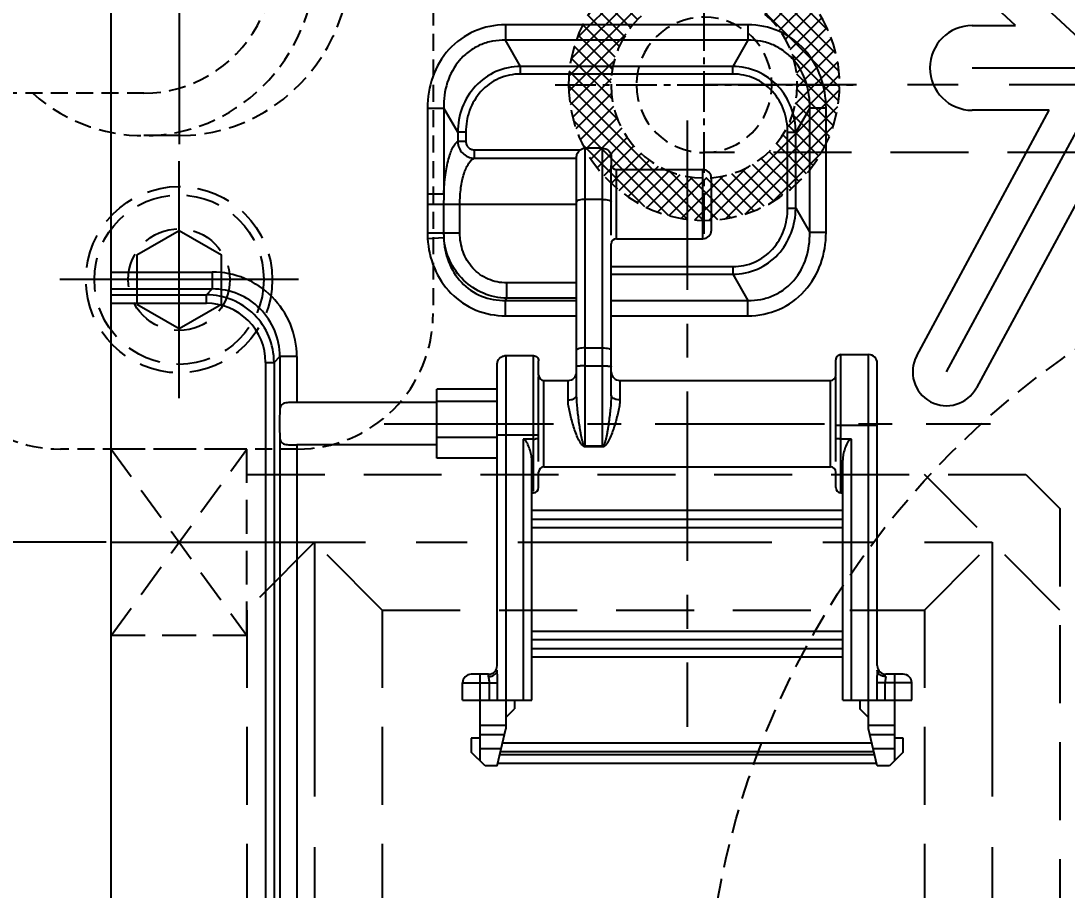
# Model space of a CAD drawing. Header units: millimetres. Extents: x 25970 to 27273, y -22508 to -21586.
# Drawn here: x 26933.6 to 26995.4, y -21836.3 to -21785 of the extents above; entities that cross this region are included whole.
import ezdxf

# ---------------------------------------------------------------- set-up
doc = ezdxf.new("R2010")
doc.units = ezdxf.units.MM
doc.header["$LTSCALE"] = 8
for name, pattern in [('ACAD_ISO08W100', [36, 24, -3, 6, -3]), ('CENTER', [2, 1.25, -0.25, 0.25, -0.25]), ('CENTER2', [1.125, 0.75, -0.125, 0.125, -0.125]), ('HIDDEN', [0.375, 0.25, -0.125]), ('HIDDEN2', [0.1875, 0.125, -0.0625])]:
    doc.linetypes.add(name, pattern=pattern)
doc.layers.get('DEFPOINTS').update_dxf_attribs({"color": 6})
for name, color, linetype in [('Cav-cor', 30, 'Continuous'), ('CL', 1, 'Continuous'), ('PIN', 5, 'Continuous'), ('SCREW', 52, 'HIDDEN'), ('WT', 4, 'Continuous')]:
    doc.layers.add(name, color=color, linetype=linetype)
doc.layers.add('dim', color=3, linetype='Continuous', lineweight=15)
doc.styles.get("Standard").update_dxf_attribs({"font": 'txt.shx', "width": 0.8, "bigfont": 'chineset.shx'})
doc.dimstyles.new('ISO-25', dxfattribs={"dimtxt": 5, "dimasz": 4, "dimexe": 0.3, "dimexo": 0.3, "dimtad": 0, "dimzin": 1, "dimdsep": 46, "dimtxsty": 'Standard', "dimcen": 0, "dimclrd": 3, "dimclre": 3, "dimclrt": 3, "dimazin": 0, "dimtfac": 1, "dimtofl": 0, "dimtmove": 0, "dimatfit": 0, "dimfxl": 0, "dimarcsym": 0})

# ---------------------------------------------------------------- blocks, each defined once
blk = doc.blocks.new('20100512.182342')
at = {"linetype": 'HIDDEN'}
blk.add_circle((0, 0), 5.5, dxfattribs=at)
at = {"layer": 'SCREW', "linetype": 'CENTER', "ltscale": 5}
for p, q in [((0, -7.042), (0, 7.042)), ((-7, 0), (7, 0))]:
    blk.add_line(p, q, dxfattribs=at)
at = {"layer": 'SCREW', "linetype": 'Continuous'}
blk.add_lwpolyline([(-1.443, 2.5), (-2.887, 0), (-1.443, -2.5), (1.443, -2.5), (2.887, 0), (1.443, 2.5)], close=True, dxfattribs=at)
at = {"layer": 'SCREW'}
for radius in [5, 3]:
    blk.add_circle((0, 0), radius, dxfattribs=at)
blk = doc.blocks.new('20160817.185342')
at = {"layer": 'CL', "linetype": 'ACAD_ISO08W100', "ltscale": 0.5}
for p, q in [((0, -11), (0, 11)), ((0, 0), (40.155, 0))]:
    blk.add_line(p, q, dxfattribs=at)
at = {"layer": 'PIN'}
for p, q in [((0, 10.5), (2.071, 10.5)), ((20.729, 8), (38.085, 8)), ((20.729, -8), (38.085, -8)), ((0, -10.5), (2.071, -10.5))]:
    blk.add_line(p, q, dxfattribs=at)
at = {"layer": 'PIN', "linetype": 'HIDDEN2'}
for p, q in [((2.071, 8), (20.729, 8)), ((2.071, -8), (20.729, -8))]:
    blk.add_line(p, q, dxfattribs=at)
at = {"layer": 'PIN'}
blk.add_circle((40.155, 0), 2, dxfattribs=at)
at = {"layer": 'PIN', "linetype": 'HIDDEN2'}
for centre, major_axis, start_param, end_param in [((2.071, 0), (0, 10.5), 5.578638, 10.129325), ((0, 0), (0.004, -10.5), 3.141236, 6.282829), ((2.071, 0), (0, 8), 0, 3.141593)]:
    blk.add_ellipse(centre, major_axis=major_axis, ratio=0.965926, start_param=start_param, end_param=end_param, dxfattribs=at)
at = {"layer": 'PIN'}
for centre, major_axis, ratio, start_param, end_param in [((20.729, 0), (-8.282, 0), 0.965926, 4.712389, 7.853982), ((38.085, 0), (0, 8), 0.965926, 0, 3.141593), ((38.085, 0), (-8, 0), 1, 1.570796, 4.712389)]:
    blk.add_ellipse(centre, major_axis=major_axis, ratio=ratio, start_param=start_param, end_param=end_param, dxfattribs=at)
blk = doc.blocks.new('20150513.114825')
at = {"layer": 'WT', "color": 125, "linetype": 'HIDDEN'}
for p, q in [((-5.5, 8), (5.5, 8)), ((5.5, 8), (-5.5, 0)), ((-5.5, 8), (5.5, 0)), ((-5.5, 0), (-5.5, 8)), ((5.5, 0), (5.5, 8)), ((-5.5, 0), (5.5, 0))]:
    blk.add_line(p, q, dxfattribs=at)
blk = doc.blocks.new('20150513.114820')
at = {"layer": 'WT', "linetype": 'Continuous'}
h = blk.add_hatch(dxfattribs=at)
h.set_pattern_fill('ANSI37', color=125, scale=5, angle=270, style=0)
h.set_pattern_definition([(315, (23425.0146, -23957.4168), (0.441941738, 0.441941738), []), (45, (23425.0146, -23957.4168), (-0.441941738, 0.441941738), [])])
h.paths.add_polyline_path([(8, 0), (5.5, 0, 1), (-5.5, 0), (-8, 0, -1)])
h.paths.add_polyline_path([(-8, 0), (-5.5, 0, 0.414214), (0, -5.5, 0.414214), (5.5, 0), (8, 0, -0.414214), (0, -8, -0.414214)])
at = {"layer": 'WT', "color": 125, "linetype": 'CENTER2', "ltscale": 0.4}
for p, q in [((0, 8.788), (0, -8.788)), ((8.788, 0), (-8.788, 0))]:
    blk.add_line(p, q, dxfattribs=at)
at = {"layer": 'WT', "color": 125, "linetype": 'HIDDEN2'}
for radius in [8, 5.5, 4]:
    blk.add_circle((0, 0), radius, dxfattribs=at)
blk = doc.blocks.new('*D27307')
at = {"layer": 'DEFPOINTS', "color": 0}
for p in [(26911.862, -21815.733), (26938.984, -21815.733), (26949.984, -21975.733)]:
    blk.add_point(p, dxfattribs=at)
at = {"layer": 'dim', "color": 3, "lineweight": -2}
for p, q in [((26938.684, -21815.733), (26911.562, -21815.733)), ((26911.862, -21819.733), (26911.862, -21886.774)), ((26911.862, -21971.733), (26911.862, -21904.691)), ((26949.684, -21975.733), (26911.562, -21975.733))]:
    blk.add_line(p, q, dxfattribs=at)
at = {"layer": 'dim', "color": 3}
for points in [[(26912.529, -21819.733), (26911.195, -21819.733), (26911.862, -21815.733)], [(26911.195, -21971.733), (26912.529, -21971.733), (26911.862, -21975.733)]]:
    blk.add_solid(points, dxfattribs=at)
at = {"layer": 'dim', "color": 3, "insert": (26911.862, -21895.733), "char_height": 5, "attachment_point": 5, "rotation": 90}
blk.add_mtext('160.00', dxfattribs=at)
blk = doc.blocks.new('*D27308')
at = {"layer": 'DEFPOINTS', "color": 0}
for p in [(26901.699, -21740.733), (26938.984, -21740.733), (26949.984, -21975.733)]:
    blk.add_point(p, dxfattribs=at)
at = {"layer": 'dim', "color": 3, "lineweight": -2}
for p, q in [((26938.684, -21740.733), (26901.399, -21740.733)), ((26901.699, -21744.733), (26901.699, -21848.274)), ((26901.699, -21971.733), (26901.699, -21868.191)), ((26949.684, -21975.733), (26901.399, -21975.733))]:
    blk.add_line(p, q, dxfattribs=at)
at = {"layer": 'dim', "color": 3}
for points in [[(26902.366, -21744.733), (26901.032, -21744.733), (26901.699, -21740.733)], [(26901.032, -21971.733), (26902.366, -21971.733), (26901.699, -21975.733)]]:
    blk.add_solid(points, dxfattribs=at)
at = {"layer": 'dim', "color": 3, "insert": (26901.699, -21858.233), "char_height": 5, "attachment_point": 5, "rotation": 90}
blk.add_mtext('235.00', dxfattribs=at)

msp = doc.modelspace()

# ---------------------------------------------------------------- linework, layer by layer
at = {"linetype": 'HIDDEN2'}
msp.add_lwpolyline([(26949.984, -21810.233), (26935.984, -21810.233, -0.414214), (26927.984, -21802.233), (26927.984, -21778.233, -0.414214), (26935.984, -21770.233), (26949.984, -21770.233, -0.414214), (26957.984, -21778.233), (26957.984, -21802.233, -0.414214)], format="xyb", close=True, dxfattribs=at)
at = {"color": 8, "linetype": 'HIDDEN', "ltscale": 0.7}
msp.add_circle((27023.984, -21845.733), 50, dxfattribs=at)
at = {"layer": 'Cav-cor', "color": 241}
for p, q in [((26938.984, -21964.733), (26938.984, -21726.733)), ((26983.224, -21773.983), (26997.984, -21787.733)), ((26992.366, -21785.233), (26981.861, -21775.446)), ((26962.255, -21785.191), (26962.255, -21786.098)), ((26976.569, -21785.191), (26962.255, -21785.191)), ((26976.569, -21785.191), (26976.569, -21786.098)), ((26989.814, -21785.233), (26992.366, -21785.233)), ((26963.143, -21787.644), (26962.255, -21786.098)), ((26976.569, -21786.098), (26962.255, -21786.098)), ((26976.569, -21786.098), (26975.681, -21787.644)), ((26963.143, -21788.097), (26963.143, -21787.644)), ((26975.681, -21787.644), (26963.143, -21787.644)), ((26975.681, -21788.097), (26975.681, -21787.644)), ((26988.294, -21805.674), (26997.984, -21787.733)), ((26989.814, -21787.733), (27074.102, -21787.733)), ((26975.681, -21788.097), (26963.143, -21788.097)), ((26957.645, -21790.105), (26957.645, -21795.166)), ((26957.645, -21790.105), (26958.611, -21790.105)), ((26958.611, -21790.105), (26958.611, -21795.166)), ((26959.433, -21791.537), (26958.611, -21790.105)), ((26980.213, -21790.105), (26979.391, -21791.537)), ((26980.213, -21797.452), (26980.213, -21790.105)), ((26981.179, -21790.105), (26980.213, -21790.105)), ((26981.179, -21797.452), (26981.179, -21790.105)), ((26986.534, -21804.723), (26994.361, -21790.233)), ((26994.361, -21790.233), (26989.814, -21790.233)), ((26998.59, -21790.819), (26990.054, -21806.624)), ((26959.433, -21791.537), (26959.433, -21792.082)), ((26959.916, -21791.537), (26959.433, -21791.537)), ((26959.916, -21791.537), (26959.916, -21792.082)), ((26978.908, -21796.021), (26978.908, -21791.537)), ((26978.908, -21791.537), (26979.391, -21791.537)), ((26979.391, -21796.021), (26979.391, -21791.537)), ((26959.916, -21792.082), (26959.433, -21792.082)), ((26960.413, -21792.567), (26960.413, -21793.061)), ((26960.413, -21792.567), (26966.671, -21792.567)), ((26966.456, -21807.05), (26966.456, -21792.964)), ((26966.966, -21810.099), (26966.966, -21792.472)), ((26967.986, -21792.472), (26966.966, -21792.472)), ((26967.986, -21810.099), (26967.986, -21792.472)), ((26968.496, -21792.987), (26968.496, -21793.433)), ((26960.413, -21793.061), (26966.456, -21793.061)), ((26968.496, -21797.61), (26968.496, -21793.492)), ((26968.802, -21797.819), (26968.802, -21793.739)), ((26968.802, -21793.739), (26973.902, -21793.739)), ((26973.902, -21797.819), (26973.902, -21793.739)), ((26974.412, -21797.309), (26974.412, -21794.249)), ((26957.645, -21795.166), (26958.611, -21795.166)), ((26957.645, -21795.166), (26957.645, -21795.779)), ((26967.986, -21795.495), (26966.966, -21795.495)), ((26957.645, -21795.779), (26957.645, -21797.476)), ((26957.645, -21795.779), (26966.456, -21795.779)), ((26958.604, -21795.779), (26958.604, -21797.476)), ((26959.563, -21797.476), (26959.563, -21795.779)), ((26978.908, -21796.021), (26979.391, -21796.021)), ((26979.391, -21796.021), (26980.213, -21797.452)), ((26957.645, -21797.476), (26959.563, -21797.476)), ((26957.656, -21797.807), (26958.613, -21797.748)), ((26968.802, -21797.819), (26973.902, -21797.819)), ((26981.179, -21797.452), (26980.213, -21797.452)), ((26968.496, -21807.05), (26968.496, -21798.125)), ((26938.984, -21799.784), (26944.94, -21799.784)), ((26944.94, -21799.784), (26944.94, -21800.782)), ((26968.496, -21799.46), (26975.681, -21799.46)), ((26975.681, -21799.46), (26975.681, -21799.913)), ((26962.329, -21801.33), (26962.329, -21800.424)), ((26966.456, -21800.424), (26962.329, -21800.424)), ((26968.496, -21799.913), (26975.681, -21799.913)), ((26975.681, -21799.913), (26976.569, -21801.459)), ((26938.984, -21800.782), (26944.94, -21800.782)), ((26944.595, -21801.127), (26944.94, -21800.782)), ((26938.984, -21801.127), (26944.595, -21801.127)), ((26938.984, -21801.626), (26944.595, -21801.626)), ((26944.595, -21801.626), (26944.595, -21801.127)), ((26962.255, -21801.459), (26962.329, -21801.33)), ((26962.255, -21802.366), (26962.255, -21801.459)), ((26962.255, -21801.459), (26966.456, -21801.459)), ((26966.456, -21801.33), (26962.329, -21801.33)), ((26968.496, -21801.459), (26976.569, -21801.459)), ((26976.569, -21802.366), (26976.569, -21801.459)), ((26962.255, -21802.366), (26966.456, -21802.366)), ((26968.496, -21802.366), (26976.569, -21802.366)), ((26962.274, -21804.716), (26962.274, -21826.746)), ((26962.274, -21804.716), (26963.906, -21804.716)), ((26963.906, -21812.737), (26963.906, -21804.716)), ((26966.966, -21804.263), (26967.986, -21804.263)), ((26982.062, -21812.813), (26982.062, -21804.658)), ((26982.062, -21804.658), (26983.694, -21804.658)), ((26983.694, -21826.746), (26983.694, -21804.658)), ((26948.09, -21805.122), (26948.09, -21916.344)), ((26948.09, -21805.122), (26948.59, -21805.122)), ((26948.59, -21805.122), (26948.934, -21804.777)), ((26948.59, -21805.122), (26948.59, -21916.344)), ((26948.934, -21804.777), (26948.934, -21807.917)), ((26949.933, -21804.777), (26948.934, -21804.777)), ((26949.933, -21804.777), (26949.933, -21807.483)), ((26961.764, -21823.013), (26961.764, -21805.234)), ((26964.212, -21805.877), (26964.212, -21805.026)), ((26966.966, -21805.322), (26967.986, -21805.322)), ((26981.756, -21805.877), (26981.756, -21804.964)), ((26984.204, -21823.013), (26984.204, -21805.169)), ((26964.212, -21810.962), (26964.212, -21805.949)), ((26981.756, -21810.962), (26981.756, -21805.949)), ((26964.518, -21811.283), (26964.518, -21806.183)), ((26964.518, -21806.183), (26965.946, -21806.183)), ((26965.946, -21807.331), (26965.946, -21806.183)), ((26969.006, -21806.183), (26969.006, -21807.331)), ((26969.006, -21806.183), (26981.45, -21806.183)), ((26981.45, -21811.283), (26981.45, -21806.183)), ((26958.194, -21810.773), (26958.194, -21806.693)), ((26961.764, -21806.693), (26958.194, -21806.693)), ((26958.194, -21807.483), (26949.933, -21807.483)), ((26961.764, -21807.427), (26958.194, -21807.427)), ((26984.204, -21808.844), (26981.756, -21808.844)), ((26948.934, -21809.548), (26948.934, -21857.917)), ((26961.764, -21809.555), (26958.194, -21809.555)), ((26964.212, -21809.405), (26961.764, -21809.405)), ((26963.294, -21809.639), (26963.294, -21825.053)), ((26963.906, -21809.639), (26963.294, -21809.639)), ((26982.674, -21809.639), (26982.062, -21809.639)), ((26982.674, -21825.053), (26982.674, -21809.639)), ((26949.933, -21809.983), (26949.933, -21857.483)), ((26958.194, -21809.983), (26949.933, -21809.983)), ((26967.986, -21810.052), (26966.966, -21810.052)), ((26967.986, -21810.099), (26966.966, -21810.099)), ((26961.764, -21810.773), (26958.194, -21810.773)), ((26963.804, -21825.053), (26963.804, -21810.882)), ((26982.164, -21825.053), (26982.164, -21810.882)), ((26964.518, -21811.283), (26981.45, -21811.283)), ((26964.212, -21812.507), (26964.212, -21811.589)), ((26981.756, -21812.507), (26981.756, -21811.589)), ((26963.804, -21812.813), (26963.906, -21812.813)), ((26982.062, -21812.813), (26982.164, -21812.813)), ((26963.804, -21813.843), (26982.164, -21813.843)), ((26982.164, -21814.382), (26963.804, -21814.382)), ((26982.164, -21814.874), (26963.804, -21814.874)), ((26982.164, -21820.997), (26963.804, -21820.997)), ((26982.164, -21821.495), (26963.804, -21821.495)), ((26963.804, -21821.993), (26982.164, -21821.993)), ((26963.804, -21822.491), (26982.164, -21822.491)), ((26961.764, -21823.31), (26961.764, -21823.279)), ((26961.254, -21823.523), (26960.234, -21823.523)), ((26960.744, -21823.523), (26960.744, -21828.623)), ((26961.254, -21823.656), (26961.254, -21823.523)), ((26985.734, -21823.523), (26984.714, -21823.523)), ((26985.224, -21823.523), (26985.224, -21828.623)), ((26959.724, -21825.053), (26959.724, -21824.033)), ((26959.724, -21824.033), (26961.792, -21824.033)), ((26961.31, -21825.053), (26961.31, -21824.033)), ((26961.792, -21825.053), (26961.792, -21824.033)), ((26984.176, -21824.033), (26984.176, -21825.053)), ((26986.244, -21824.033), (26984.176, -21824.033)), ((26984.658, -21824.033), (26984.658, -21825.053)), ((26986.244, -21825.053), (26986.244, -21824.033)), ((26959.724, -21825.053), (26963.804, -21825.053)), ((26962.784, -21825.053), (26962.784, -21825.563)), ((26982.164, -21825.053), (26986.244, -21825.053)), ((26983.184, -21825.053), (26983.184, -21825.563)), ((26962.274, -21826.073), (26962.784, -21825.563)), ((26983.694, -21826.073), (26983.184, -21825.563)), ((26960.744, -21826.532), (26962.274, -21826.532)), ((26961.764, -21828.929), (26962.274, -21826.746)), ((26983.694, -21826.532), (26985.224, -21826.532)), ((26984.204, -21828.929), (26983.694, -21826.746)), ((26960.234, -21827.297), (26960.234, -21828.113)), ((26960.744, -21827.297), (26960.234, -21827.297)), ((26962.193, -21827.093), (26960.744, -21827.093)), ((26962.08, -21827.574), (26983.888, -21827.574)), ((26985.224, -21827.093), (26983.775, -21827.093)), ((26985.734, -21827.297), (26985.224, -21827.297)), ((26985.734, -21828.113), (26985.734, -21827.297)), ((26961.05, -21828.929), (26960.234, -21828.113)), ((26960.744, -21827.909), (26962.002, -21827.909)), ((26961.964, -21828.073), (26984.004, -21828.073)), ((26983.966, -21827.909), (26985.224, -21827.909)), ((26985.734, -21828.113), (26984.918, -21828.929)), ((26961.802, -21828.765), (26984.166, -21828.765)), ((26961.919, -21828.267), (26984.05, -21828.267)), ((26961.764, -21828.929), (26961.05, -21828.929)), ((26984.918, -21828.929), (26984.204, -21828.929))]:
    msp.add_line(p, q, dxfattribs=at)
for centre, radius, start, end in [((26989.814, -21787.733), 2.5, 90, 270), ((26968.802, -21793.433), 0.306, 180, 270), ((26973.902, -21794.249), 0.51, 360, 90), ((26986.81, -21795.768), 28.206, 178.77721, 180.02099), ((26973.902, -21797.309), 0.51, 270, 0), ((26963.041, -21797.475), 5.395, 180.00446, 183.52074), ((26963.024, -21797.476), 4.42, 179.99798, 183.52286), ((26968.802, -21798.125), 0.306, 90, 180), ((26944.942, -21804.774), 4.991, 359.97125, 90.02875), ((26944.946, -21804.771), 3.989, 359.91754, 90.08246), ((26944.595, -21805.121), 3.994, 359.99799, 90.00208), ((26944.597, -21805.12), 3.493, 359.97227, 90.02815), ((26982.062, -21804.964), 0.306, 90.02008, 180.05985), ((26983.694, -21805.168), 0.51, 359.9541, 89.96153), ((26988.294, -21805.674), 2, 151.62679, 331.62679), ((26964.518, -21805.877), 0.306, 180, 270), ((26965.946, -21805.673), 0.51, 270, 0), ((26969.006, -21805.673), 0.51, 180, 270), ((26981.45, -21805.877), 0.306, 270, 0), ((26963.908, -21807.128), 2.511, 269.94757, 272.62948), ((26964.518, -21811.589), 0.306, 90, 180), ((26981.45, -21811.589), 0.306, 360, 90), ((26963.906, -21812.507), 0.306, 270, 0), ((26982.062, -21812.507), 0.306, 180, 270), ((26961.254, -21823.013), 0.51, 270, 0), ((26984.714, -21823.013), 0.51, 180, 270), ((26960.234, -21824.033), 0.51, 90, 180), ((26955.255, -21824.04), 6.537, 0.06422, 2.52481), ((26990.667, -21824.039), 6.491, 177.54547, 179.94198), ((26985.734, -21824.033), 0.51, 0, 90)]:
    msp.add_arc(centre, radius, start, end, dxfattribs=at)
msp.add_ellipse((26948.984, -21808.733), major_axis=(0, 1.25), ratio=0.052408, start_param=0.860443, end_param=2.28115, dxfattribs=at)
for points, knots in [([(26962.255, -21785.191), (26961.633, -21785.191), (26960.372, -21785.442), (26958.814, -21786.57), (26957.848, -21788.224), (26957.645, -21789.482), (26957.645, -21790.105)], [0, 0, 0, 0, 0.249862, 0.499622, 0.749621, 1, 1, 1, 1]), ([(26981.179, -21790.105), (26981.179, -21789.482), (26980.976, -21788.224), (26980.01, -21786.57), (26978.453, -21785.442), (26977.191, -21785.191), (26976.569, -21785.191)], [0, 0, 0, 0, 0.250379, 0.500378, 0.750138, 1, 1, 1, 1]), ([(26962.255, -21786.098), (26962.001, -21786.092), (26961.491, -21786.131), (26960.757, -21786.354), (26960.091, -21786.738), (26959.345, -21787.433), (26958.729, -21788.579), (26958.599, -21789.6), (26958.611, -21790.105)], [0, 0, 0, 0, 0.125264, 0.250683, 0.376059, 0.501444, 0.750687, 1, 1, 1, 1]), ([(26980.213, -21790.105), (26980.225, -21789.6), (26980.096, -21788.579), (26979.479, -21787.433), (26978.733, -21786.738), (26978.068, -21786.354), (26977.333, -21786.131), (26976.823, -21786.092), (26976.569, -21786.098)], [0, 0, 0, 0, 0.249313, 0.498556, 0.623941, 0.749317, 0.874736, 1, 1, 1, 1]), ([(26963.143, -21787.644), (26962.649, -21787.65), (26961.651, -21787.858), (26960.41, -21788.744), (26959.618, -21790.044), (26959.439, -21791.041), (26959.433, -21791.537)], [0, 0, 0, 0, 0.249712, 0.499571, 0.749676, 1, 1, 1, 1]), ([(26979.391, -21791.537), (26979.385, -21791.041), (26979.206, -21790.044), (26978.415, -21788.744), (26977.173, -21787.858), (26976.175, -21787.65), (26975.681, -21787.644)], [0, 0, 0, 0, 0.250324, 0.500429, 0.750288, 1, 1, 1, 1]), ([(26963.143, -21788.097), (26962.708, -21788.097), (26961.826, -21788.272), (26960.736, -21789.061), (26960.059, -21790.219), (26959.916, -21791.1), (26959.916, -21791.537)], [0, 0, 0, 0, 0.249631, 0.499363, 0.749485, 1, 1, 1, 1]), ([(26978.908, -21791.537), (26978.908, -21791.1), (26978.765, -21790.219), (26978.089, -21789.061), (26976.998, -21788.272), (26976.116, -21788.097), (26975.681, -21788.097)], [0, 0, 0, 0, 0.250515, 0.500637, 0.750369, 1, 1, 1, 1]), ([(26958.611, -21795.166), (26958.627, -21794.794), (26958.686, -21794.106), (26958.835, -21793.296), (26958.999, -21792.761), (26959.127, -21792.458), (26959.265, -21792.231), (26959.376, -21792.118), (26959.433, -21792.082)], [0, 0, 0, 0, 0.342705, 0.63564, 0.756143, 0.856948, 0.93772, 1, 1, 1, 1]), ([(26959.433, -21792.082), (26959.436, -21792.209), (26959.491, -21792.464), (26959.711, -21792.786), (26960.033, -21793.004), (26960.287, -21793.059), (26960.413, -21793.061)], [0, 0, 0, 0, 0.250355, 0.50103, 0.751149, 1, 1, 1, 1]), ([(26959.916, -21792.082), (26959.916, -21792.146), (26959.942, -21792.275), (26960.054, -21792.438), (26960.22, -21792.544), (26960.349, -21792.567), (26960.413, -21792.567)], [0, 0, 0, 0, 0.25001, 0.499921, 0.749884, 1, 1, 1, 1]), ([(26966.456, -21792.964), (26966.456, -21792.955), (26966.458, -21792.912), (26966.465, -21792.87), (26966.475, -21792.839)], [0, 0, 0, 0, 0.218131, 1, 1, 1, 1]), ([(26966.475, -21792.839), (26966.482, -21792.813), (26966.524, -21792.708), (26966.601, -21792.617), (26966.671, -21792.567)], [0, 0, 0, 0, 0.234816, 1, 1, 1, 1]), ([(26967.986, -21792.472), (26968.117, -21792.472), (26968.389, -21792.584), (26968.496, -21792.856), (26968.496, -21792.987)], [0, 0, 0, 0, 0.499778, 1, 1, 1, 1]), ([(26959.563, -21795.779), (26959.563, -21795.452), (26959.602, -21794.838), (26959.749, -21794.118), (26959.928, -21793.642), (26960.099, -21793.319), (26960.277, -21793.119), (26960.413, -21793.061)], [0, 0, 0, 0, 0.332925, 0.624708, 0.746153, 0.848834, 1, 1, 1, 1]), ([(26966.966, -21795.495), (26966.901, -21795.495), (26966.78, -21795.502), (26966.638, -21795.524), (26966.545, -21795.554), (26966.491, -21795.579), (26966.456, -21795.611), (26966.456, -21795.633)], [0, 0, 0, 0, 0.356361, 0.662885, 0.784523, 0.880827, 1, 1, 1, 1]), ([(26967.986, -21795.495), (26968.051, -21795.495), (26968.173, -21795.502), (26968.314, -21795.524), (26968.407, -21795.554), (26968.461, -21795.579), (26968.496, -21795.611), (26968.496, -21795.633)], [0, 0, 0, 0, 0.356361, 0.662885, 0.784523, 0.880827, 1, 1, 1, 1]), ([(26975.681, -21799.913), (26976.175, -21799.907), (26977.173, -21799.7), (26978.415, -21798.813), (26979.206, -21797.514), (26979.385, -21796.516), (26979.391, -21796.021)], [0, 0, 0, 0, 0.249712, 0.499571, 0.749676, 1, 1, 1, 1]), ([(26975.681, -21799.46), (26976.116, -21799.46), (26976.998, -21799.285), (26978.089, -21798.496), (26978.765, -21797.338), (26978.908, -21796.457), (26978.908, -21796.021)], [0, 0, 0, 0, 0.249631, 0.499363, 0.749485, 1, 1, 1, 1]), ([(26957.656, -21797.807), (26957.692, -21798.4), (26957.955, -21799.584), (26958.948, -21801.113), (26960.461, -21802.139), (26961.662, -21802.366), (26962.255, -21802.366)], [0, 0, 0, 0, 0.25032, 0.500302, 0.750101, 1, 1, 1, 1]), ([(26962.329, -21801.33), (26961.86, -21801.319), (26960.917, -21801.122), (26959.717, -21800.324), (26958.894, -21799.144), (26958.654, -21798.214), (26958.613, -21797.748)], [0, 0, 0, 0, 0.249943, 0.500092, 0.750199, 1, 1, 1, 1]), ([(26958.613, -21797.748), (26958.63, -21798.228), (26958.81, -21799.191), (26959.573, -21800.457), (26960.795, -21801.305), (26961.775, -21801.471), (26962.255, -21801.459)], [0, 0, 0, 0, 0.250041, 0.500043, 0.750002, 1, 1, 1, 1]), ([(26962.329, -21800.424), (26961.956, -21800.424), (26961.2, -21800.274), (26960.265, -21799.597), (26959.685, -21798.605), (26959.563, -21797.85), (26959.563, -21797.476)], [0, 0, 0, 0, 0.249689, 0.499429, 0.749555, 1, 1, 1, 1]), ([(26976.569, -21801.459), (26976.823, -21801.466), (26977.333, -21801.426), (26978.068, -21801.203), (26978.733, -21800.819), (26979.479, -21800.124), (26980.096, -21798.979), (26980.225, -21797.957), (26980.213, -21797.452)], [0, 0, 0, 0, 0.125264, 0.250683, 0.376059, 0.501444, 0.750687, 1, 1, 1, 1]), ([(26976.569, -21802.366), (26977.191, -21802.366), (26978.453, -21802.115), (26980.01, -21800.987), (26980.976, -21799.334), (26981.179, -21798.076), (26981.179, -21797.452)], [0, 0, 0, 0, 0.249862, 0.499622, 0.749621, 1, 1, 1, 1]), ([(26961.764, -21805.234), (26961.764, -21805.167), (26961.79, -21805.032), (26961.902, -21804.86), (26962.072, -21804.743), (26962.207, -21804.716), (26962.274, -21804.716)], [0, 0, 0, 0, 0.250021, 0.500063, 0.750052, 1, 1, 1, 1]), ([(26963.906, -21804.716), (26963.985, -21804.716), (26964.148, -21804.784), (26964.212, -21804.948), (26964.212, -21805.026)], [0, 0, 0, 0, 0.499666, 1, 1, 1, 1]), ([(26966.966, -21804.263), (26966.901, -21804.263), (26966.78, -21804.269), (26966.638, -21804.292), (26966.545, -21804.322), (26966.491, -21804.346), (26966.456, -21804.379), (26966.456, -21804.4)], [0, 0, 0, 0, 0.356361, 0.662885, 0.784523, 0.880827, 1, 1, 1, 1]), ([(26967.986, -21804.263), (26968.051, -21804.263), (26968.173, -21804.269), (26968.314, -21804.292), (26968.407, -21804.322), (26968.461, -21804.346), (26968.496, -21804.379), (26968.496, -21804.4)], [0, 0, 0, 0, 0.356361, 0.662885, 0.784523, 0.880827, 1, 1, 1, 1]), ([(26966.966, -21805.322), (26966.901, -21805.322), (26966.806, -21805.323), (26966.686, -21805.327), (26966.61, -21805.331), (26966.548, -21805.335), (26966.499, -21805.34), (26966.475, -21805.345), (26966.456, -21805.35), (26966.456, -21805.354)], [0, 0, 0, 0, 0.380467, 0.552501, 0.703273, 0.827175, 0.919735, 0.977417, 1, 1, 1, 1]), ([(26967.986, -21805.322), (26968.051, -21805.322), (26968.146, -21805.323), (26968.266, -21805.327), (26968.342, -21805.331), (26968.404, -21805.335), (26968.453, -21805.34), (26968.478, -21805.345), (26968.496, -21805.35), (26968.496, -21805.354)], [0, 0, 0, 0, 0.380467, 0.552501, 0.703273, 0.827175, 0.919735, 0.977417, 1, 1, 1, 1]), ([(26965.946, -21807.331), (26966.012, -21807.331), (26966.136, -21807.318), (26966.3, -21807.261), (26966.42, -21807.174), (26966.456, -21807.088), (26966.456, -21807.05)], [0, 0, 0, 0, 0.311698, 0.591542, 0.818837, 1, 1, 1, 1]), ([(26966.966, -21810.052), (26966.937, -21810.052), (26966.893, -21809.994), (26966.847, -21809.893), (26966.801, -21809.749), (26966.757, -21809.575), (26966.719, -21809.394), (26966.684, -21809.207), (26966.641, -21808.952), (26966.593, -21808.626), (26966.542, -21808.23), (26966.486, -21807.705), (26966.456, -21807.311), (26966.456, -21807.05)], [0, 0, 0, 0, 0.028806, 0.056932, 0.113901, 0.172529, 0.232775, 0.294449, 0.357316, 0.485585, 0.615608, 0.745654, 1, 1, 1, 1]), ([(26968.496, -21807.05), (26968.496, -21807.311), (26968.466, -21807.705), (26968.41, -21808.23), (26968.36, -21808.626), (26968.312, -21808.952), (26968.268, -21809.208), (26968.233, -21809.394), (26968.195, -21809.575), (26968.151, -21809.749), (26968.105, -21809.893), (26968.059, -21809.994), (26968.016, -21810.052), (26967.986, -21810.052)], [0, 0, 0, 0, 0.254358, 0.384407, 0.514434, 0.642705, 0.705573, 0.767247, 0.827495, 0.886124, 0.943092, 0.971214, 1, 1, 1, 1]), ([(26969.006, -21807.331), (26968.941, -21807.331), (26968.816, -21807.318), (26968.652, -21807.261), (26968.532, -21807.174), (26968.496, -21807.088), (26968.496, -21807.05)], [0, 0, 0, 0, 0.311698, 0.591541, 0.818837, 1, 1, 1, 1]), ([(26949.933, -21807.483), (26949.8, -21807.483), (26949.608, -21807.481), (26949.364, -21807.492), (26949.21, -21807.516), (26949.083, -21807.566), (26948.991, -21807.656), (26948.946, -21807.78), (26948.937, -21807.87), (26948.934, -21807.917)], [0, 0, 0, 0, 0.318705, 0.461644, 0.585797, 0.690584, 0.784971, 0.884848, 1, 1, 1, 1]), ([(26966.966, -21810.099), (26966.904, -21810.1), (26966.789, -21810.022), (26966.645, -21809.825), (26966.504, -21809.54), (26966.367, -21809.181), (26966.206, -21808.683), (26966.07, -21808.181), (26965.971, -21807.687), (26965.946, -21807.447), (26965.946, -21807.331)], [0, 0, 0, 0, 0.061606, 0.121882, 0.244735, 0.372144, 0.502496, 0.761912, 0.885229, 1, 1, 1, 1]), ([(26969.006, -21807.331), (26969.006, -21807.447), (26968.981, -21807.687), (26968.882, -21808.181), (26968.746, -21808.683), (26968.585, -21809.181), (26968.448, -21809.54), (26968.307, -21809.825), (26968.164, -21810.022), (26968.048, -21810.1), (26967.986, -21810.099)], [0, 0, 0, 0, 0.114777, 0.238097, 0.497512, 0.627863, 0.755271, 0.878124, 0.938395, 1, 1, 1, 1]), ([(26948.934, -21809.548), (26948.937, -21809.596), (26948.946, -21809.685), (26948.991, -21809.809), (26949.083, -21809.899), (26949.21, -21809.95), (26949.364, -21809.973), (26949.608, -21809.984), (26949.8, -21809.983), (26949.933, -21809.983)], [0, 0, 0, 0, 0.115152, 0.21503, 0.309416, 0.414202, 0.538355, 0.681295, 1, 1, 1, 1]), ([(26963.804, -21810.882), (26963.804, -21810.772), (26963.777, -21810.548), (26963.688, -21810.216), (26963.575, -21809.938), (26963.459, -21809.736), (26963.354, -21809.639), (26963.294, -21809.639)], [0, 0, 0, 0, 0.235305, 0.482629, 0.739166, 0.87023, 1, 1, 1, 1]), ([(26964.212, -21809.604), (26964.212, -21809.61), (26964.189, -21809.618), (26964.156, -21809.625), (26964.094, -21809.633), (26964.049, -21809.635), (26964.024, -21809.637)], [0, 0, 0, 0, 0.085914, 0.288843, 0.601477, 1, 1, 1, 1]), ([(26982.062, -21809.639), (26982.023, -21809.639), (26981.95, -21809.638), (26981.857, -21809.631), (26981.794, -21809.622), (26981.765, -21809.614), (26981.756, -21809.607), (26981.756, -21809.604)], [0, 0, 0, 0, 0.376854, 0.696337, 0.911503, 0.970919, 1, 1, 1, 1]), ([(26982.674, -21809.639), (26982.614, -21809.639), (26982.51, -21809.735), (26982.393, -21809.938), (26982.28, -21810.216), (26982.191, -21810.548), (26982.164, -21810.772), (26982.164, -21810.882)], [0, 0, 0, 0, 0.129734, 0.260799, 0.517347, 0.764683, 1, 1, 1, 1]), ([(26961.725, -21823.423), (26961.732, -21823.412), (26961.753, -21823.367), (26961.764, -21823.316), (26961.764, -21823.279)], [0, 0, 0, 0, 0.257926, 1, 1, 1, 1]), ([(26984.204, -21823.279), (26984.204, -21823.299), (26984.203, -21823.381), (26984.198, -21823.463), (26984.194, -21823.525)], [0, 0, 0, 0, 0.240917, 1, 1, 1, 1]), ([(26984.243, -21823.423), (26984.237, -21823.412), (26984.215, -21823.367), (26984.204, -21823.316), (26984.204, -21823.279)], [0, 0, 0, 0, 0.257926, 1, 1, 1, 1]), ([(26961.31, -21824.033), (26961.31, -21823.963), (26961.291, -21823.837), (26961.254, -21823.714), (26961.254, -21823.656)], [0, 0, 0, 0, 0.545428, 1, 1, 1, 1]), ([(26961.449, -21823.627), (26961.479, -21823.618), (26961.587, -21823.576), (26961.684, -21823.497), (26961.725, -21823.423)], [0, 0, 0, 0, 0.272911, 1, 1, 1, 1]), ([(26961.786, -21823.752), (26961.784, -21823.714), (26961.777, -21823.567), (26961.766, -21823.42), (26961.764, -21823.31)], [0, 0, 0, 0, 0.257747, 1, 1, 1, 1]), ([(26984.519, -21823.627), (26984.489, -21823.618), (26984.381, -21823.576), (26984.284, -21823.497), (26984.243, -21823.423)], [0, 0, 0, 0, 0.272911, 1, 1, 1, 1]), ([(26984.682, -21823.834), (26984.679, -21823.85), (26984.666, -21823.915), (26984.658, -21823.982), (26984.658, -21824.033)], [0, 0, 0, 0, 0.241702, 1, 1, 1, 1]), ([(26984.714, -21823.656), (26984.714, -21823.669), (26984.708, -21823.73), (26984.692, -21823.788), (26984.682, -21823.834)], [0, 0, 0, 0, 0.21913, 1, 1, 1, 1])]:
    msp.add_open_spline(points, degree=3, knots=knots, dxfattribs=at)
for points in [[(26966.671, -21792.567), (26966.755, -21792.507), (26966.863, -21792.472), (26966.966, -21792.472)], [(26961.254, -21823.656), (26961.32, -21823.656), (26961.386, -21823.646), (26961.449, -21823.627)], [(26984.194, -21823.525), (26984.19, -21823.604), (26984.185, -21823.682), (26984.182, -21823.761)], [(26984.714, -21823.656), (26984.648, -21823.656), (26984.582, -21823.646), (26984.519, -21823.627)]]:
    msp.add_open_spline(points, degree=3, dxfattribs=at)
at = {"layer": 'CL', "color": 6, "linetype": 'CENTER'}
for p, q in [((26972.984, -21790.836), (26972.984, -21826.629)), ((26955.087, -21808.733), (26990.881, -21808.733))]:
    msp.add_line(p, q, dxfattribs=at)
at = {"layer": 'WT', "color": 125, "linetype": 'CENTER', "ltscale": 1.5}
for p, q in [((27198.984, -21788.733), (26973.984, -21788.733)), ((26938.984, -21815.733), (26990.984, -21815.733)), ((26950.984, -21815.733), (26950.984, -22045.733)), ((26990.984, -21815.733), (26990.984, -22045.733))]:
    msp.add_line(p, q, dxfattribs=at)
at = {"layer": 'WT', "color": 125, "linetype": 'HIDDEN', "ltscale": 2.3}
for p, q in [((27168.984, -21792.733), (26973.984, -21792.733)), ((26946.984, -21811.733), (26992.984, -21811.733)), ((26994.984, -21819.733), (26986.984, -21811.733)), ((26992.984, -21811.733), (26994.984, -21813.733)), ((26994.984, -21813.733), (26994.984, -22015.733)), ((26950.984, -21815.733), (26946.984, -21819.733)), ((26954.984, -21819.733), (26950.984, -21815.733)), ((26986.984, -21819.733), (26990.984, -21815.733)), ((26946.984, -21819.733), (26946.984, -22015.733)), ((26954.984, -21819.733), (26954.984, -22015.733)), ((26954.984, -21819.733), (26986.984, -21819.733)), ((26986.984, -21819.733), (26986.984, -22015.733))]:
    msp.add_line(p, q, dxfattribs=at)

# ---------------------------------------------------------------- block references
at = {"linetype": 'Continuous', "rotation": 90}
msp.add_blockref('20100512.182342', (26942.984, -21800.233), dxfattribs=at)
at = {"layer": 'PIN', "rotation": 180}
msp.add_blockref('20160817.185342', (26942.984, -21781.233), dxfattribs=at)
at = {"layer": 'WT', "xscale": -1, "rotation": 90}
msp.add_blockref('20150513.114820', (26973.984, -21788.733), dxfattribs=at)
at = {"layer": 'WT', "color": 125, "linetype": 'HIDDEN', "ltscale": 2.3, "rotation": 90}
msp.add_blockref('20150513.114825', (26946.984, -21815.733), dxfattribs=at)

# ---------------------------------------------------------------- dimensions: what is measured, and where the dimension line sits
at = {"layer": 'dim'}
for base, p2, picture, middle in [((26901.699, -21740.733), (26938.984, -21740.733), '*D27308', (26901.699, -21858.233)), ((26911.862, -21815.733), (26938.984, -21815.733), '*D27307', (26911.862, -21895.733))]:
    dim = msp.add_linear_dim(base=base, p1=(26949.984, -21975.733), p2=p2, angle=90, dimstyle='ISO-25', dxfattribs=at)
    dim.commit()
    dim.dimension.update_dxf_attribs({"geometry": picture, "text_midpoint": middle})

doc.saveas('drawing.dxf')
